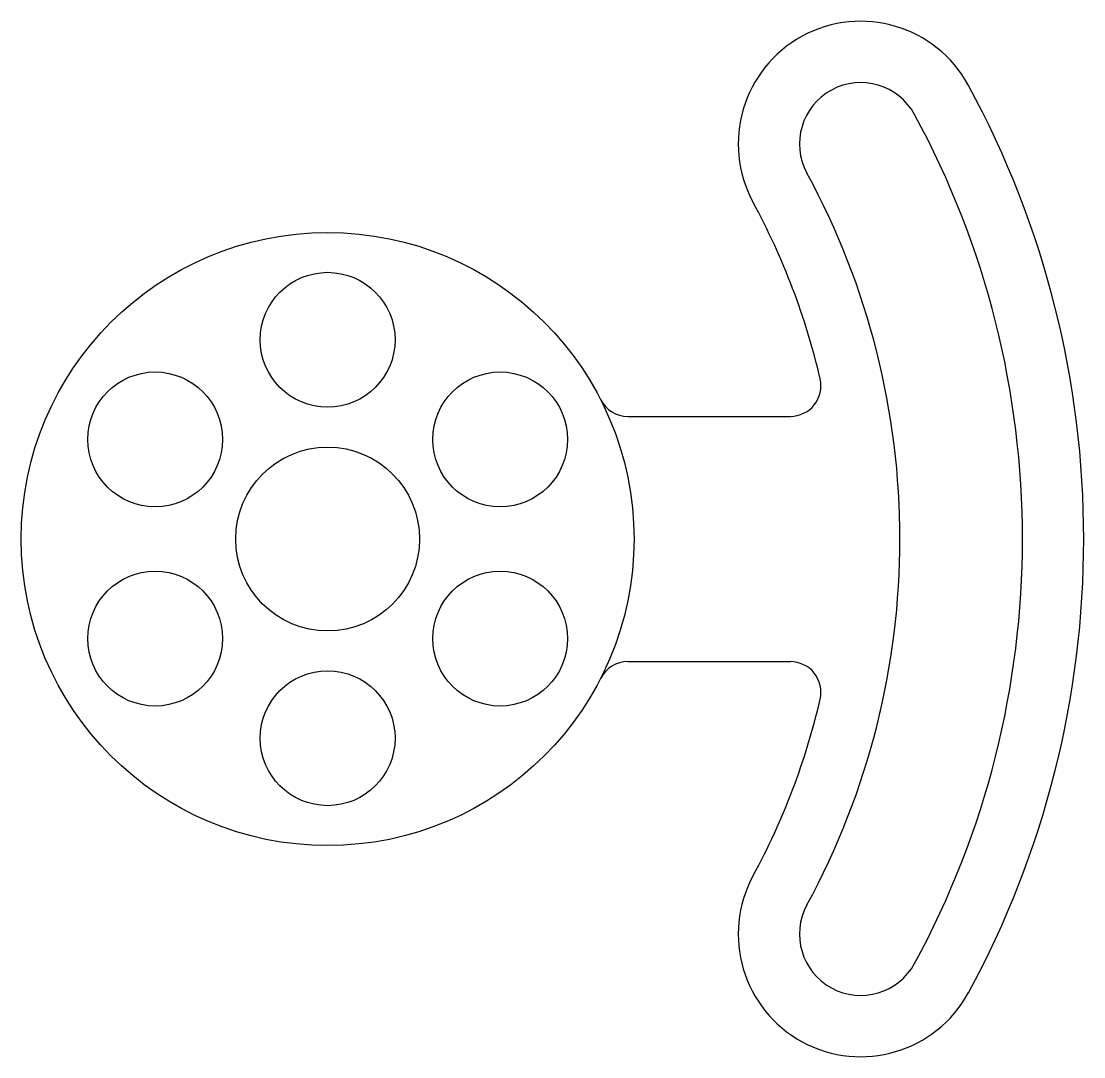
# Model space of a CAD drawing. Header units: millimetres. Extents: x 1531 to 2690, y 354 to 1483.
import ezdxf

# ---------------------------------------------------------------- set-up
doc = ezdxf.new("R2010")
doc.units = ezdxf.units.MM
doc.header["$MEASUREMENT"] = 0

msp = doc.modelspace()

# ---------------------------------------------------------------- linework, layer by layer
for p, q in [((2192.9, 1052.1), (2370, 1052.1)), ((2192.9, 784.8), (2370, 784.8))]:
    msp.add_line(p, q)
for centre, radius in [((1865.5, 918.4), 334.1), ((1865.5, 1135.6), 73.5), ((1677.5, 1027), 73.5), ((2053.6, 1027), 73.5), ((1865.5, 918.4), 100.2), ((1677.5, 809.9), 73.5), ((2053.6, 809.9), 73.5), ((1865.5, 701.3), 73.5)]:
    msp.add_circle(centre, radius)
for centre, radius, start, end in [((2446.8, 1349.1), 133.6, 28.5196, 208.5196), ((2446.8, 1349.1), 66.8, 28.5196, 208.5196), ((1654.3, 918.4), 1035.6, 331.4804, 28.5196), ((1654.3, 918.4), 968.8, 331.4804, 28.5196), ((1654.3, 918.4), 835.2, 331.4804, 28.5196), ((1654.3, 918.4), 768.4, 13.1366, 28.5196), ((2370, 1085.5), 33.4, 270, 13.1366), ((2192.9, 1085.5), 33.4, 207.0357, 270), ((2192.9, 751.4), 33.4, 90, 152.9643), ((2370, 751.4), 33.4, 346.8634, 90), ((1654.3, 918.4), 768.4, 331.4804, 346.8634), ((2446.8, 487.8), 133.6, 151.4804, 331.4804), ((2446.8, 487.8), 66.8, 151.4804, 331.4804)]:
    msp.add_arc(centre, radius, start, end)

doc.saveas('drawing.dxf')
